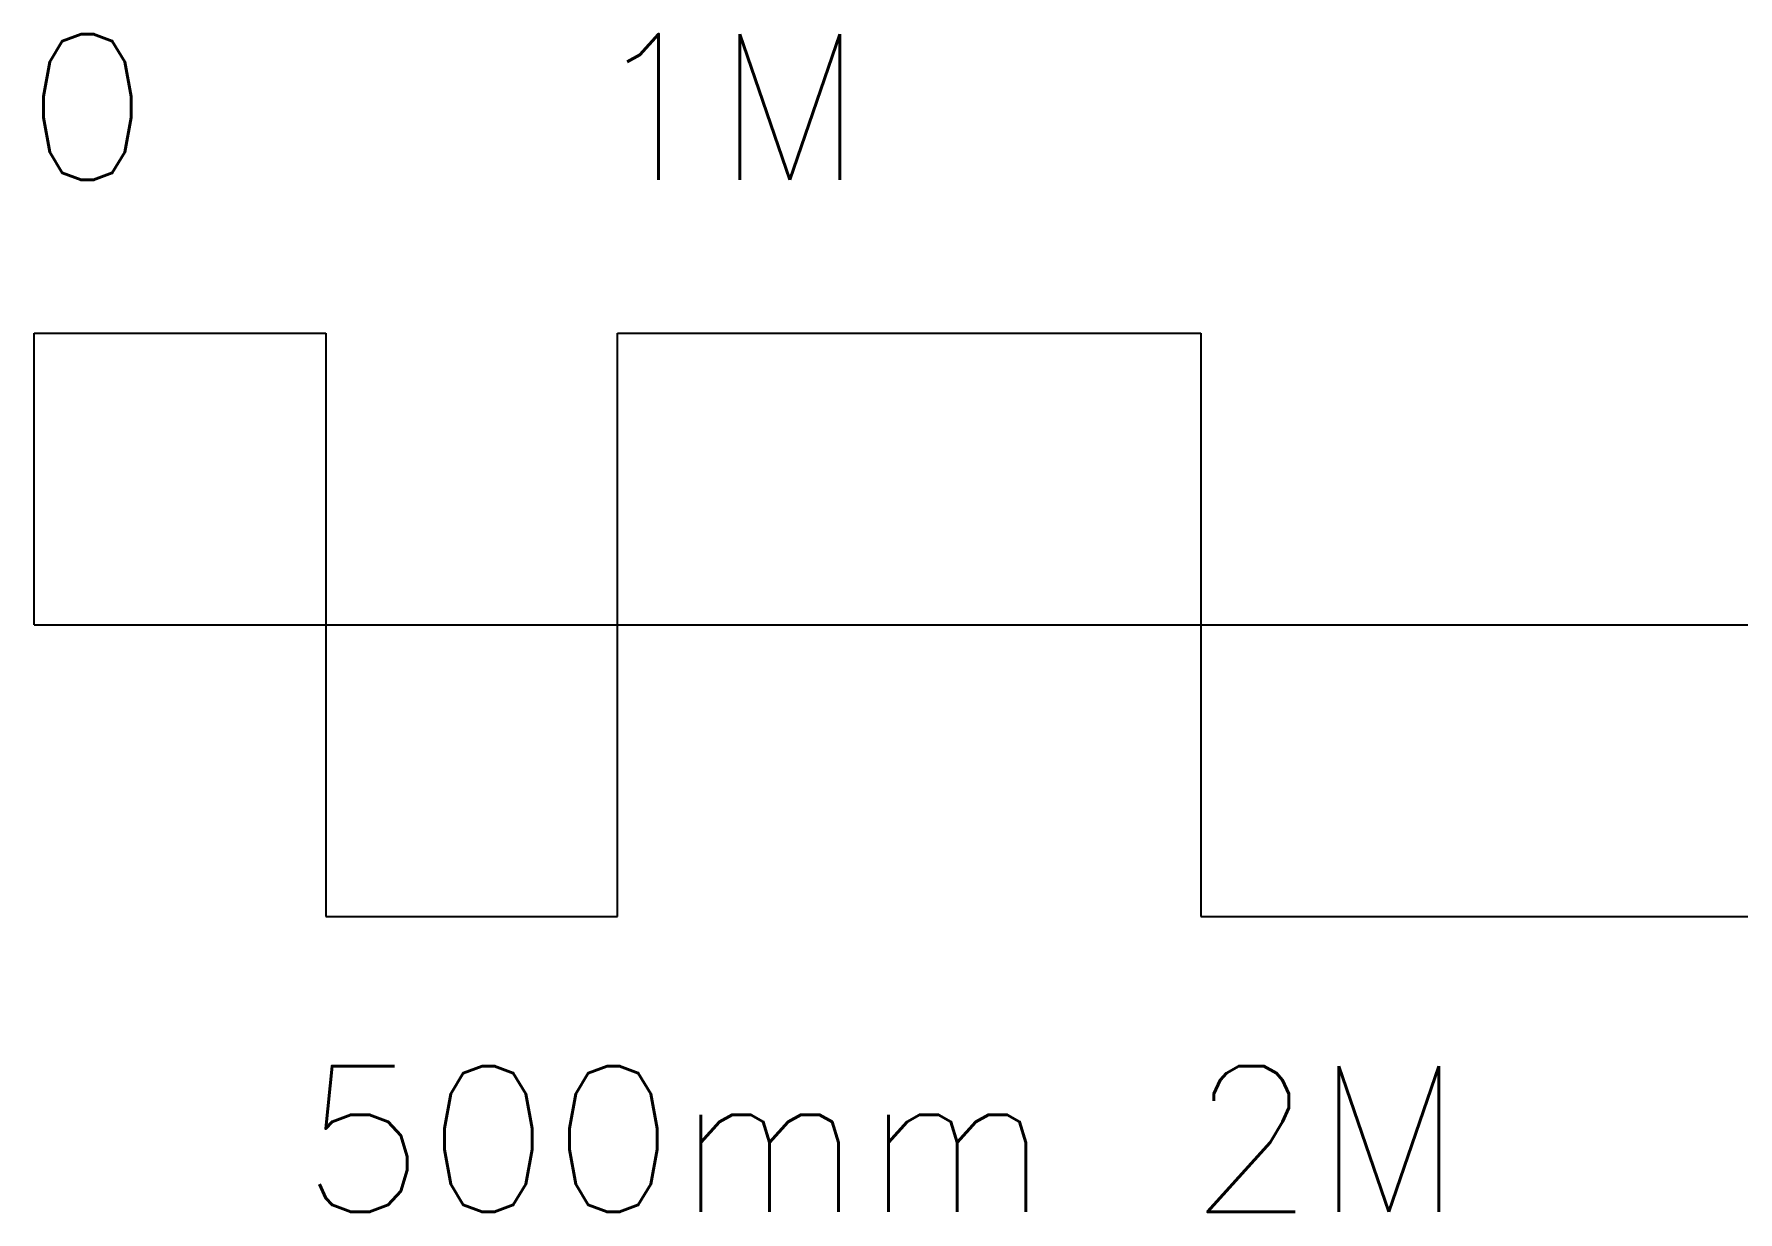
# Model space of a CAD drawing. Header units: millimetres. Extents: x 155920 to 295199, y -4084 to 97293.
# Drawn here: x 190651 to 193572, y -4084 to -2065 of the extents above; entities that cross this region are included whole.
import ezdxf

# ---------------------------------------------------------------- set-up
doc = ezdxf.new("R2010")
doc.units = ezdxf.units.MM
doc.header["$MEASUREMENT"] = 0
doc.layers.get('0').update_dxf_attribs({"linetype": 'CONTINUOUS'})
doc.layers.add('1STFL', color=7, linetype='CONTINUOUS')
doc.styles.get("Standard").update_dxf_attribs({"font": 'simplex'})

# ---------------------------------------------------------------- blocks, each defined once
blk = doc.blocks.new('A1200DB')
at = {"color": 0}
for p, q in [((0, 500.0001), (500.0001, 500.0001)), ((0, 0), (0, 500.0001)), ((500.0001, 500.0001), (500.0001, -500.0001)), ((1000.0002, 500.0001), (2000.0004, 500.0001)), ((1000.0002, -500.0001), (1000.0002, 500.0001)), ((2000.0004, 500.0001), (2000.0004, -500.0001)), ((5000.0008, 500.0001), (9950.002, 500.0001)), ((5000.0008, -500.0001), (5000.0008, 500.0001)), ((10000.002, 0), (10000.002, 450.0001)), ((0, 0), (10000.002, 0)), ((500.0001, -500.0001), (1000.0002, -500.0001)), ((2000.0004, -500.0001), (5000.0008, -500.0001))]:
    blk.add_line(p, q, dxfattribs=at)
blk.add_arc((9950.002, 450.0001), 50, 0, 90, dxfattribs=at)
for s, p in [('0', (-15.874696, 762.913406)), ('1M', (952.65872, 762.913406)), ('5M', (5061.905289, 762.913406)), ('10M', (9898.617195, 762.913406)), ('500mm', (457.32062, -1006.724672)), ('2M', (1979.659775, -1006.724672))]:
    blk.add_text(s, height=250.00005, dxfattribs=at).set_placement(p)

msp = doc.modelspace()

# ---------------------------------------------------------------- block references
at = {"layer": '1STFL'}
msp.add_blockref('A1200DB', (190651.3, -3077.6), dxfattribs=at)

doc.saveas('drawing.dxf')
